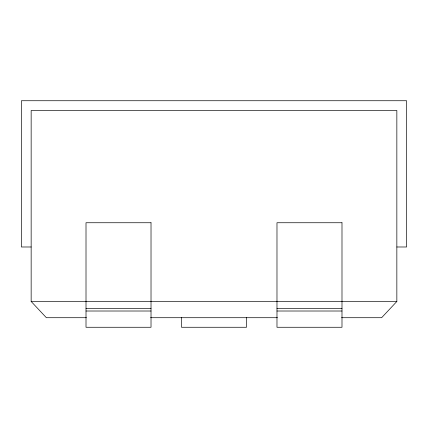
<?xml version="1.0" encoding="UTF-8"?>
<svg xmlns="http://www.w3.org/2000/svg" width="428" height="428" viewBox="0 0 428 428"><rect width="100%" height="100%" fill="white"/><g stroke="black" fill="none" stroke-linecap="round" stroke-linejoin="round"><path stroke-width="0.64" d="M86.445 317.71L46.374 317.71L31.153 301.462L31.153 110.483L396.847 110.483L396.847 301.462L381.626 317.71L341.555 317.71M31.153 246.988L21.4 246.988L21.4 100.735L406.6 100.735L406.6 246.988L396.847 246.988M31.153 301.462L396.847 301.462M86.007 308.513L151.02 308.513M276.98 308.513L341.993 308.513M86.007 311.012L151.02 311.012M276.98 311.012L341.993 311.012M150.554 317.71L277.446 317.71M246.507 317.517L246.507 327.265L181.493 327.265L181.493 317.517M151.02 222.742L86.007 222.742L86.007 327.265L151.02 327.265L151.02 222.742M341.993 222.742L276.98 222.742L276.98 327.265L341.993 327.265L341.993 222.742"/></g></svg>
